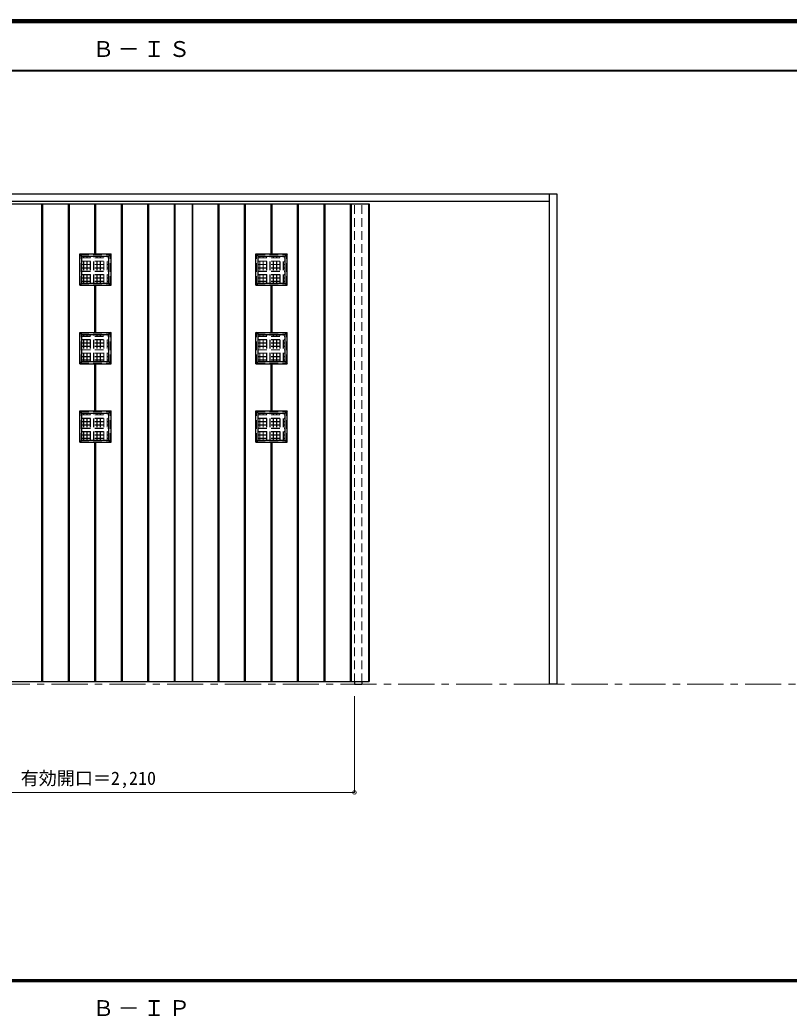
# Model space of a CAD drawing. Units: millimetres, scale not verified. Extents: x -6000 to 5700, y -4307 to 4260.
# Drawn here: x -3461 to -267, y 40 to 4175 of the extents above; entities that cross this region are included whole.
import ezdxf
from ezdxf.enums import TextEntityAlignment as Align

# ---------------------------------------------------------------- set-up
doc = ezdxf.new("R2010")
doc.units = ezdxf.units.MM
doc.header["$LTSCALE"] = 30
doc.header["$PDMODE"] = 32
doc.header["$PDSIZE"] = 15
doc.linetypes.add('CHAIN1', pattern=[8, 5, -1, 1, -1])
doc.linetypes.add('DASHED1', pattern=[1.8, 1.2, -0.6])
for name, color, linetype, lineweight in [('0-1_通り芯', 7, 'CHAIN1', 18), ('0-2_扉', 3, 'Continuous', 25), ('0-4_枠', 3, 'Continuous', 25), ('0-B_寸法', 4, 'Continuous', 9), ('0-C_ハッチ', 4, 'DASHED1', 9), ('F-1_枠', 6, 'Continuous', 40)]:
    doc.layers.add(name, color=color, linetype=linetype, lineweight=lineweight)
doc.layers.add('0-A_文字', color=7, linetype='Continuous')
doc.styles.add('ＭＳ ゴシック', font='')
doc.styles.get('ＭＳ ゴシック').set_extended_font_data('MS Gothic')

msp = doc.modelspace()

# ---------------------------------------------------------------- linework, layer by layer
at = {"layer": '0-1_通り芯'}
msp.add_line((-5490, 1418), (5690, 1418), dxfattribs=at)
at = {"layer": '0-2_扉'}
for p, q in [((-3370, 1428.5), (-3370, 3411.5)), ((-3366, 1428.5), (-3366, 3411.5)), ((-3260, 1428.5), (-3260, 3411.5)), ((-3256, 1428.5), (-3256, 3411.5)), ((-3150, 3203.5), (-3150, 3411.5)), ((-3146, 3203.5), (-3146, 3411.5)), ((-3040, 1428.5), (-3040, 3411.5)), ((-3036, 1428.5), (-3036, 3411.5)), ((-2930, 1428.5), (-2930, 3411.5)), ((-2926, 1428.5), (-2926, 3411.5)), ((-2820, 1428.5), (-2820, 3411.5)), ((-2816, 1428.5), (-2816, 3411.5)), ((-2745, 1428.5), (-2745, 3411.5)), ((-2743, 1428.5), (-2743, 3411.5)), ((-2638, 1428.5), (-2638, 3411.5)), ((-2634, 1428.5), (-2634, 3411.5)), ((-2528, 1428.5), (-2528, 3411.5)), ((-2524, 1428.5), (-2524, 3411.5)), ((-2418, 3203.5), (-2418, 3411.5)), ((-2414, 3203.5), (-2414, 3411.5)), ((-2308, 1428.5), (-2308, 3411.5)), ((-2304, 1428.5), (-2304, 3411.5)), ((-2198, 1428.5), (-2198, 3411.5)), ((-2194, 1428.5), (-2194, 3411.5)), ((-2088, 1428.5), (-2088, 3411.5)), ((-2084, 1428.5), (-2084, 3411.5)), ((-2013, 1428.5), (-2013, 3411.5)), ((-3213, 3203.5), (-3083, 3203.5)), ((-3213, 3073.5), (-3213, 3203.5)), ((-3204, 3194.5), (-3213, 3203.5)), ((-3204, 3194.5), (-3092, 3194.5)), ((-3204, 3082.5), (-3204, 3194.5)), ((-3083, 3203.5), (-3092, 3194.5)), ((-3092, 3082.5), (-3092, 3194.5)), ((-3083, 3073.5), (-3083, 3203.5)), ((-2481, 3203.5), (-2351, 3203.5)), ((-2481, 3073.5), (-2481, 3203.5)), ((-2472, 3194.5), (-2481, 3203.5)), ((-2472, 3194.5), (-2360, 3194.5)), ((-2472, 3082.5), (-2472, 3194.5)), ((-2351, 3203.5), (-2360, 3194.5)), ((-2360, 3082.5), (-2360, 3194.5)), ((-2351, 3073.5), (-2351, 3203.5)), ((-3204, 3082.5), (-3213, 3073.5)), ((-3213, 3073.5), (-3083, 3073.5)), ((-3150, 2877.5), (-3150, 3073.5)), ((-3146, 2877.5), (-3146, 3073.5)), ((-2472, 3082.5), (-2481, 3073.5)), ((-2481, 3073.5), (-2351, 3073.5)), ((-2418, 2877.5), (-2418, 3073.5)), ((-2414, 2877.5), (-2414, 3073.5)), ((-3213, 2877.5), (-3083, 2877.5)), ((-3213, 2747.5), (-3213, 2877.5)), ((-3204, 2868.5), (-3213, 2877.5)), ((-3204, 2868.5), (-3092, 2868.5)), ((-3204, 2756.5), (-3204, 2868.5)), ((-3083, 2877.5), (-3092, 2868.5)), ((-3092, 2756.5), (-3092, 2868.5)), ((-3083, 2747.5), (-3083, 2877.5)), ((-2481, 2877.5), (-2351, 2877.5)), ((-2481, 2747.5), (-2481, 2877.5)), ((-2472, 2868.5), (-2481, 2877.5)), ((-2472, 2868.5), (-2360, 2868.5)), ((-2472, 2756.5), (-2472, 2868.5)), ((-2351, 2877.5), (-2360, 2868.5)), ((-2360, 2756.5), (-2360, 2868.5)), ((-2351, 2747.5), (-2351, 2877.5)), ((-3204, 2756.5), (-3213, 2747.5)), ((-3213, 2747.5), (-3083, 2747.5)), ((-3150, 2551.5), (-3150, 2747.5)), ((-3146, 2551.5), (-3146, 2747.5)), ((-2472, 2756.5), (-2481, 2747.5)), ((-2481, 2747.5), (-2351, 2747.5)), ((-2418, 2551.5), (-2418, 2747.5)), ((-2414, 2551.5), (-2414, 2747.5)), ((-3213, 2551.5), (-3083, 2551.5)), ((-3213, 2421.5), (-3213, 2551.5)), ((-3204, 2542.5), (-3213, 2551.5)), ((-3204, 2542.5), (-3092, 2542.5)), ((-3204, 2430.5), (-3204, 2542.5)), ((-3083, 2551.5), (-3092, 2542.5)), ((-3092, 2430.5), (-3092, 2542.5)), ((-3083, 2421.5), (-3083, 2551.5)), ((-2481, 2551.5), (-2351, 2551.5)), ((-2481, 2421.5), (-2481, 2551.5)), ((-2472, 2542.5), (-2481, 2551.5)), ((-2472, 2542.5), (-2360, 2542.5)), ((-2472, 2430.5), (-2472, 2542.5)), ((-2351, 2551.5), (-2360, 2542.5)), ((-2360, 2430.5), (-2360, 2542.5)), ((-2351, 2421.5), (-2351, 2551.5)), ((-3204, 2430.5), (-3213, 2421.5)), ((-3213, 2421.5), (-3083, 2421.5)), ((-3150, 1428.5), (-3150, 2421.5)), ((-3146, 1428.5), (-3146, 2421.5)), ((-2472, 2430.5), (-2481, 2421.5)), ((-2481, 2421.5), (-2351, 2421.5)), ((-2418, 1428.5), (-2418, 2421.5)), ((-2414, 1428.5), (-2414, 2421.5)), ((-4282, 1428.5), (-2011, 1428.5))]:
    msp.add_line(p, q, dxfattribs=at)
at = {"layer": '0-2_扉', "color": 7, "lineweight": 18}
for p, q in [((-3368, 1428.5), (-3368, 3411.5)), ((-3258, 1428.5), (-3258, 3411.5)), ((-3148, 3203.5), (-3148, 3411.5)), ((-3038, 1428.5), (-3038, 3411.5)), ((-2928, 1428.5), (-2928, 3411.5)), ((-2818, 1428.5), (-2818, 3411.5)), ((-2636, 1428.5), (-2636, 3411.5)), ((-2526, 1428.5), (-2526, 3411.5)), ((-2416, 3203.5), (-2416, 3411.5)), ((-2306, 1428.5), (-2306, 3411.5)), ((-2196, 1428.5), (-2196, 3411.5)), ((-2086, 1428.5), (-2086, 3411.5)), ((-3148, 2877.5), (-3148, 3073.5)), ((-2416, 2877.5), (-2416, 3073.5)), ((-3148, 2551.5), (-3148, 2747.5)), ((-2416, 2551.5), (-2416, 2747.5)), ((-3148, 1428.5), (-3148, 2421.5)), ((-2416, 1428.5), (-2416, 2421.5))]:
    msp.add_line(p, q, dxfattribs=at)
at = {"layer": '0-2_扉', "color": 4, "linetype": 'DASHED1', "lineweight": 9}
msp.add_line((-2821, 3411.5), (-2821, 1428.5), dxfattribs=at)
at = {"layer": '0-2_扉', "linetype": 'DASHED1'}
for p, q in [((-3211, 3201.5), (-3085, 3201.5)), ((-3211, 3075.5), (-3211, 3201.5)), ((-2479, 3201.5), (-2353, 3201.5)), ((-2479, 3075.5), (-2479, 3201.5)), ((-3211, 2875.5), (-3085, 2875.5)), ((-3211, 2749.5), (-3211, 2875.5)), ((-2479, 2875.5), (-2353, 2875.5)), ((-2479, 2749.5), (-2479, 2875.5)), ((-3211, 2549.5), (-3085, 2549.5)), ((-3211, 2423.5), (-3211, 2549.5)), ((-2479, 2549.5), (-2353, 2549.5)), ((-2479, 2423.5), (-2479, 2549.5))]:
    msp.add_line(p, q, dxfattribs=at)
at = {"layer": '0-2_扉'}
for points in [[(-4282, 3411.5), (-2011, 3411.5), (-2011, 1428.5)], [(-3204, 3082.5), (-3092, 3082.5), (-3083, 3073.5)], [(-2472, 3082.5), (-2360, 3082.5), (-2351, 3073.5)], [(-3204, 2756.5), (-3092, 2756.5), (-3083, 2747.5)], [(-2472, 2756.5), (-2360, 2756.5), (-2351, 2747.5)], [(-3204, 2430.5), (-3092, 2430.5), (-3083, 2421.5)], [(-2472, 2430.5), (-2360, 2430.5), (-2351, 2421.5)]]:
    msp.add_lwpolyline(points, dxfattribs=at)
at = {"layer": '0-2_扉', "linetype": 'DASHED1'}
for points in [[(-3211, 3075.5), (-3085, 3075.5), (-3085, 3201.5)], [(-2479, 3075.5), (-2353, 3075.5), (-2353, 3201.5)], [(-3211, 2749.5), (-3085, 2749.5), (-3085, 2875.5)], [(-2479, 2749.5), (-2353, 2749.5), (-2353, 2875.5)], [(-3211, 2423.5), (-3085, 2423.5), (-3085, 2549.5)], [(-2479, 2423.5), (-2353, 2423.5), (-2353, 2549.5)]]:
    msp.add_lwpolyline(points, dxfattribs=at)
at = {"layer": '0-4_枠'}
for p, q in [((-1262, 1418), (-1262, 3453)), ((-4282, 3423), (-1262, 3423)), ((-2072, 1428.5), (-2072, 1418)), ((-2072, 1418), (-2042, 1418)), ((-2042, 1428.5), (-2042, 1418)), ((-1232, 1418), (-1262, 1418))]:
    msp.add_line(p, q, dxfattribs=at)
at = {"layer": '0-4_枠', "color": 4, "linetype": 'DASHED1', "lineweight": 9}
for p, q in [((-2072, 1426), (-2072, 3423)), ((-2042, 1426), (-2042, 3423))]:
    msp.add_line(p, q, dxfattribs=at)
at = {"layer": '0-4_枠'}
msp.add_lwpolyline([(-4312, 3453), (-1232, 3453), (-1232, 1418)], dxfattribs=at)
at = {"layer": '0-B_寸法'}
for p, q in [((-2072, 968), (-2072, 1368)), ((-4282, 968), (-2072, 968))]:
    msp.add_line(p, q, dxfattribs=at)
at = {"layer": '0-B_寸法', "color": 7}
msp.add_point((-2072, 968), dxfattribs=at)
at = {"layer": '0-C_ハッチ'}
for p, q in [((-3204, 3188), (-3092, 3188)), ((-3204, 3187), (-3092, 3187)), ((-3197.5, 3082.5), (-3197.5, 3194.5)), ((-3196.5, 3082.5), (-3196.5, 3194.5)), ((-3183.5, 3082.5), (-3183.5, 3194.5)), ((-3182.5, 3082.5), (-3182.5, 3194.5)), ((-3169.5, 3082.5), (-3169.5, 3194.5)), ((-3168.5, 3082.5), (-3168.5, 3194.5)), ((-3155.5, 3082.5), (-3155.5, 3194.5)), ((-3154.5, 3082.5), (-3154.5, 3194.5)), ((-3141.5, 3082.5), (-3141.5, 3194.5)), ((-3140.5, 3082.5), (-3140.5, 3194.5)), ((-3127.5, 3082.5), (-3127.5, 3194.5)), ((-3126.5, 3082.5), (-3126.5, 3194.5)), ((-3113.5, 3082.5), (-3113.5, 3194.5)), ((-3112.5, 3082.5), (-3112.5, 3194.5)), ((-3099.5, 3082.5), (-3099.5, 3194.5)), ((-3098.5, 3082.5), (-3098.5, 3194.5)), ((-2472, 3188), (-2360, 3188)), ((-2472, 3187), (-2360, 3187)), ((-2465.5, 3082.5), (-2465.5, 3194.5)), ((-2464.5, 3082.5), (-2464.5, 3194.5)), ((-2451.5, 3082.5), (-2451.5, 3194.5)), ((-2450.5, 3082.5), (-2450.5, 3194.5)), ((-2437.5, 3082.5), (-2437.5, 3194.5)), ((-2436.5, 3082.5), (-2436.5, 3194.5)), ((-2423.5, 3082.5), (-2423.5, 3194.5)), ((-2422.5, 3082.5), (-2422.5, 3194.5)), ((-2409.5, 3082.5), (-2409.5, 3194.5)), ((-2408.5, 3082.5), (-2408.5, 3194.5)), ((-2395.5, 3082.5), (-2395.5, 3194.5)), ((-2394.5, 3082.5), (-2394.5, 3194.5)), ((-2381.5, 3082.5), (-2381.5, 3194.5)), ((-2380.5, 3082.5), (-2380.5, 3194.5)), ((-2367.5, 3082.5), (-2367.5, 3194.5)), ((-2366.5, 3082.5), (-2366.5, 3194.5)), ((-3204, 3174), (-3092, 3174)), ((-3204, 3173), (-3092, 3173)), ((-3204, 3160), (-3092, 3160)), ((-3204, 3159), (-3092, 3159)), ((-3204, 3146), (-3092, 3146)), ((-3204, 3145), (-3092, 3145)), ((-2472, 3174), (-2360, 3174)), ((-2472, 3173), (-2360, 3173)), ((-2472, 3160), (-2360, 3160)), ((-2472, 3159), (-2360, 3159)), ((-2472, 3146), (-2360, 3146)), ((-2472, 3145), (-2360, 3145)), ((-3204, 3132), (-3092, 3132)), ((-3204, 3131), (-3092, 3131)), ((-3204, 3118), (-3092, 3118)), ((-3204, 3117), (-3092, 3117)), ((-3204, 3104), (-3092, 3104)), ((-3204, 3103), (-3092, 3103)), ((-2472, 3132), (-2360, 3132)), ((-2472, 3131), (-2360, 3131)), ((-2472, 3118), (-2360, 3118)), ((-2472, 3117), (-2360, 3117)), ((-2472, 3104), (-2360, 3104)), ((-2472, 3103), (-2360, 3103)), ((-3204, 3090), (-3092, 3090)), ((-3204, 3089), (-3092, 3089)), ((-2472, 3090), (-2360, 3090)), ((-2472, 3089), (-2360, 3089)), ((-3204, 2862), (-3092, 2862)), ((-3204, 2861), (-3092, 2861)), ((-3197.5, 2756.5), (-3197.5, 2868.5)), ((-3196.5, 2756.5), (-3196.5, 2868.5)), ((-3183.5, 2756.5), (-3183.5, 2868.5)), ((-3182.5, 2756.5), (-3182.5, 2868.5)), ((-3169.5, 2756.5), (-3169.5, 2868.5)), ((-3168.5, 2756.5), (-3168.5, 2868.5)), ((-3155.5, 2756.5), (-3155.5, 2868.5)), ((-3154.5, 2756.5), (-3154.5, 2868.5)), ((-3141.5, 2756.5), (-3141.5, 2868.5)), ((-3140.5, 2756.5), (-3140.5, 2868.5)), ((-3127.5, 2756.5), (-3127.5, 2868.5)), ((-3126.5, 2756.5), (-3126.5, 2868.5)), ((-3113.5, 2756.5), (-3113.5, 2868.5)), ((-3112.5, 2756.5), (-3112.5, 2868.5)), ((-3099.5, 2756.5), (-3099.5, 2868.5)), ((-3098.5, 2756.5), (-3098.5, 2868.5)), ((-2472, 2862), (-2360, 2862)), ((-2472, 2861), (-2360, 2861)), ((-2465.5, 2756.5), (-2465.5, 2868.5)), ((-2464.5, 2756.5), (-2464.5, 2868.5)), ((-2451.5, 2756.5), (-2451.5, 2868.5)), ((-2450.5, 2756.5), (-2450.5, 2868.5)), ((-2437.5, 2756.5), (-2437.5, 2868.5)), ((-2436.5, 2756.5), (-2436.5, 2868.5)), ((-2423.5, 2756.5), (-2423.5, 2868.5)), ((-2422.5, 2756.5), (-2422.5, 2868.5)), ((-2409.5, 2756.5), (-2409.5, 2868.5)), ((-2408.5, 2756.5), (-2408.5, 2868.5)), ((-2395.5, 2756.5), (-2395.5, 2868.5)), ((-2394.5, 2756.5), (-2394.5, 2868.5)), ((-2381.5, 2756.5), (-2381.5, 2868.5)), ((-2380.5, 2756.5), (-2380.5, 2868.5)), ((-2367.5, 2756.5), (-2367.5, 2868.5)), ((-2366.5, 2756.5), (-2366.5, 2868.5)), ((-3204, 2848), (-3092, 2848)), ((-3204, 2847), (-3092, 2847)), ((-3204, 2834), (-3092, 2834)), ((-3204, 2833), (-3092, 2833)), ((-3204, 2820), (-3092, 2820)), ((-3204, 2819), (-3092, 2819)), ((-2472, 2848), (-2360, 2848)), ((-2472, 2847), (-2360, 2847)), ((-2472, 2834), (-2360, 2834)), ((-2472, 2833), (-2360, 2833)), ((-2472, 2820), (-2360, 2820)), ((-2472, 2819), (-2360, 2819)), ((-3204, 2806), (-3092, 2806)), ((-3204, 2805), (-3092, 2805)), ((-3204, 2792), (-3092, 2792)), ((-3204, 2791), (-3092, 2791)), ((-3204, 2778), (-3092, 2778)), ((-3204, 2777), (-3092, 2777)), ((-2472, 2806), (-2360, 2806)), ((-2472, 2805), (-2360, 2805)), ((-2472, 2792), (-2360, 2792)), ((-2472, 2791), (-2360, 2791)), ((-2472, 2778), (-2360, 2778)), ((-2472, 2777), (-2360, 2777)), ((-3204, 2764), (-3092, 2764)), ((-3204, 2763), (-3092, 2763)), ((-2472, 2764), (-2360, 2764)), ((-2472, 2763), (-2360, 2763)), ((-3204, 2536), (-3092, 2536)), ((-3204, 2535), (-3092, 2535)), ((-3197.5, 2430.5), (-3197.5, 2542.5)), ((-3196.5, 2430.5), (-3196.5, 2542.5)), ((-3183.5, 2430.5), (-3183.5, 2542.5)), ((-3182.5, 2430.5), (-3182.5, 2542.5)), ((-3169.5, 2430.5), (-3169.5, 2542.5)), ((-3168.5, 2430.5), (-3168.5, 2542.5)), ((-3155.5, 2430.5), (-3155.5, 2542.5)), ((-3154.5, 2430.5), (-3154.5, 2542.5)), ((-3141.5, 2430.5), (-3141.5, 2542.5)), ((-3140.5, 2430.5), (-3140.5, 2542.5)), ((-3127.5, 2430.5), (-3127.5, 2542.5)), ((-3126.5, 2430.5), (-3126.5, 2542.5)), ((-3113.5, 2430.5), (-3113.5, 2542.5)), ((-3112.5, 2430.5), (-3112.5, 2542.5)), ((-3099.5, 2430.5), (-3099.5, 2542.5)), ((-3098.5, 2430.5), (-3098.5, 2542.5)), ((-2472, 2536), (-2360, 2536)), ((-2472, 2535), (-2360, 2535)), ((-2465.5, 2430.5), (-2465.5, 2542.5)), ((-2464.5, 2430.5), (-2464.5, 2542.5)), ((-2451.5, 2430.5), (-2451.5, 2542.5)), ((-2450.5, 2430.5), (-2450.5, 2542.5)), ((-2437.5, 2430.5), (-2437.5, 2542.5)), ((-2436.5, 2430.5), (-2436.5, 2542.5)), ((-2423.5, 2430.5), (-2423.5, 2542.5)), ((-2422.5, 2430.5), (-2422.5, 2542.5)), ((-2409.5, 2430.5), (-2409.5, 2542.5)), ((-2408.5, 2430.5), (-2408.5, 2542.5)), ((-2395.5, 2430.5), (-2395.5, 2542.5)), ((-2394.5, 2430.5), (-2394.5, 2542.5)), ((-2381.5, 2430.5), (-2381.5, 2542.5)), ((-2380.5, 2430.5), (-2380.5, 2542.5)), ((-2367.5, 2430.5), (-2367.5, 2542.5)), ((-2366.5, 2430.5), (-2366.5, 2542.5)), ((-3204, 2522), (-3092, 2522)), ((-3204, 2521), (-3092, 2521)), ((-3204, 2508), (-3092, 2508)), ((-3204, 2507), (-3092, 2507)), ((-3204, 2494), (-3092, 2494)), ((-3204, 2493), (-3092, 2493)), ((-2472, 2522), (-2360, 2522)), ((-2472, 2521), (-2360, 2521)), ((-2472, 2508), (-2360, 2508)), ((-2472, 2507), (-2360, 2507)), ((-2472, 2494), (-2360, 2494)), ((-2472, 2493), (-2360, 2493)), ((-3204, 2480), (-3092, 2480)), ((-3204, 2479), (-3092, 2479)), ((-3204, 2466), (-3092, 2466)), ((-3204, 2465), (-3092, 2465)), ((-3204, 2452), (-3092, 2452)), ((-3204, 2451), (-3092, 2451)), ((-2472, 2480), (-2360, 2480)), ((-2472, 2479), (-2360, 2479)), ((-2472, 2466), (-2360, 2466)), ((-2472, 2465), (-2360, 2465)), ((-2472, 2452), (-2360, 2452)), ((-2472, 2451), (-2360, 2451)), ((-3204, 2438), (-3092, 2438)), ((-3204, 2437), (-3092, 2437)), ((-2472, 2438), (-2360, 2438)), ((-2472, 2437), (-2360, 2437))]:
    msp.add_line(p, q, dxfattribs=at)
at = {"layer": 'F-1_枠'}
for p, q in [((-6000, 4175), (5700, 4175)), ((-6000, 4170), (5700, 4170)), ((-6000, 4165), (5700, 4165)), ((-6000, 3965), (5700, 3965)), ((-6000, 190.5), (5700, 190.5)), ((-6000, 187.5), (5700, 187.5)), ((-6000, 184.5), (5700, 184.5))]:
    msp.add_line(p, q, dxfattribs=at)

# ---------------------------------------------------------------- texts
at = {"layer": '0-A_文字', "char_height": 65.98, "attachment_point": 7, "style": 'ＭＳ ゴシック'}
for s, insert in [('\\T1.17;Ｂ－ＩＳ', (-3160, 4020)), ('\\T1.17;Ｂ－ＩＰ', (-3160, 39.5))]:
    msp.add_mtext(s, dxfattribs=dict(at, insert=insert))
at = {"layer": '0-B_寸法', "color": 7, "style": 'ＭＳ ゴシック'}
msp.add_text('有効開口＝2,210', height=54.99, dxfattribs=at).set_placement((-3458.2, 983), align=Align.BOTTOM_LEFT)

doc.saveas('drawing.dxf')
